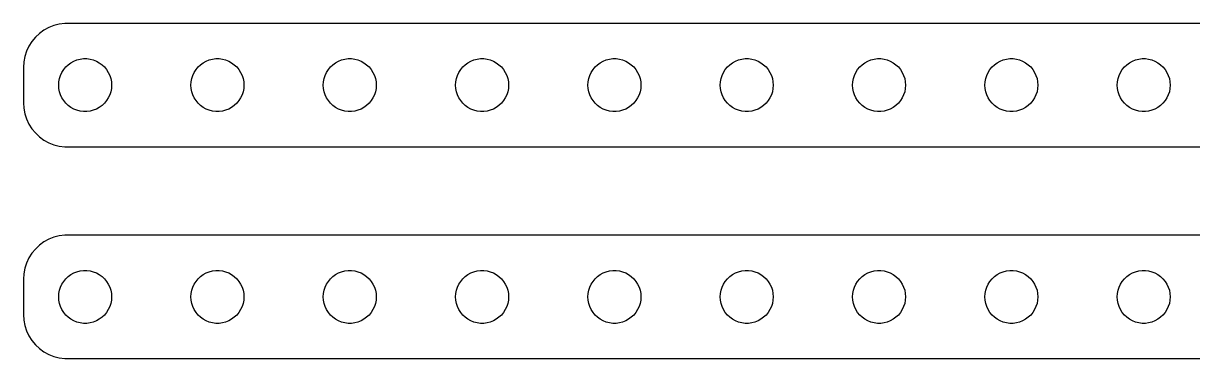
# Model space of a CAD drawing. Header units: metres. Extents: x -254 to 254, y 17 to 55.
# Drawn here: x -254.5 to -122, y 17 to 55 of the extents above; entities that cross this region are included whole.
import ezdxf

# ---------------------------------------------------------------- set-up
doc = ezdxf.new("R2010")
doc.units = ezdxf.units.M

msp = doc.modelspace()

# ---------------------------------------------------------------- linework, layer by layer
for p, q in [((-251.629, 54.5241), (-252.179, 54.2216)), ((-251.045, 54.7553), (-251.629, 54.5241)), ((-250.437, 54.9114), (-251.045, 54.7553)), ((-249.814, 54.9901), (-250.437, 54.9114)), ((249.814, 54.9901), (-249.814, 54.9901)), ((-253.145, 53.4227), (-253.545, 52.9389)), ((-252.687, 53.8526), (-253.145, 53.4227)), ((-252.179, 54.2216), (-252.687, 53.8526)), ((-254.149, 51.8406), (-254.343, 51.2434)), ((-253.882, 52.4088), (-254.149, 51.8406)), ((-253.545, 52.9389), (-253.882, 52.4088)), ((-254.461, 50.6267), (-254.5, 50)), ((-254.343, 51.2434), (-254.461, 50.6267)), ((-249.412, 50.3115), (-249.107, 50.533)), ((-249.107, 50.533), (-248.777, 50.7145)), ((-248.777, 50.7145), (-248.427, 50.8532)), ((-248.427, 50.8532), (-248.062, 50.9469)), ((-248.062, 50.9469), (-247.688, 50.9941)), ((-247.688, 50.9941), (-247.312, 50.9941)), ((-247.312, 50.9941), (-246.938, 50.9469)), ((-246.938, 50.9469), (-246.573, 50.8532)), ((-246.573, 50.8532), (-246.223, 50.7145)), ((-246.223, 50.7145), (-245.893, 50.533)), ((-245.893, 50.533), (-245.588, 50.3115)), ((-234.412, 50.3115), (-234.107, 50.533)), ((-234.107, 50.533), (-233.777, 50.7145)), ((-233.777, 50.7145), (-233.427, 50.8532)), ((-233.427, 50.8532), (-233.062, 50.9469)), ((-233.062, 50.9469), (-232.688, 50.9941)), ((-232.688, 50.9941), (-232.312, 50.9941)), ((-232.312, 50.9941), (-231.938, 50.9469)), ((-231.938, 50.9469), (-231.573, 50.8532)), ((-231.573, 50.8532), (-231.223, 50.7145)), ((-231.223, 50.7145), (-230.893, 50.533)), ((-230.893, 50.533), (-230.588, 50.3115)), ((-219.412, 50.3115), (-219.107, 50.533)), ((-219.107, 50.533), (-218.777, 50.7145)), ((-218.777, 50.7145), (-218.427, 50.8532)), ((-218.427, 50.8532), (-218.062, 50.9469)), ((-218.062, 50.9469), (-217.688, 50.9941)), ((-217.688, 50.9941), (-217.312, 50.9941)), ((-217.312, 50.9941), (-216.938, 50.9469)), ((-216.938, 50.9469), (-216.573, 50.8532)), ((-216.573, 50.8532), (-216.223, 50.7145)), ((-216.223, 50.7145), (-215.893, 50.533)), ((-215.893, 50.533), (-215.588, 50.3115)), ((-204.412, 50.3115), (-204.107, 50.533)), ((-204.107, 50.533), (-203.777, 50.7145)), ((-203.777, 50.7145), (-203.427, 50.8532)), ((-203.427, 50.8532), (-203.062, 50.9469)), ((-203.062, 50.9469), (-202.688, 50.9941)), ((-202.688, 50.9941), (-202.312, 50.9941)), ((-202.312, 50.9941), (-201.938, 50.9469)), ((-201.938, 50.9469), (-201.573, 50.8532)), ((-201.573, 50.8532), (-201.223, 50.7145)), ((-201.223, 50.7145), (-200.893, 50.533)), ((-200.893, 50.533), (-200.588, 50.3115)), ((-189.412, 50.3115), (-189.107, 50.533)), ((-189.107, 50.533), (-188.777, 50.7145)), ((-188.777, 50.7145), (-188.427, 50.8532)), ((-188.427, 50.8532), (-188.062, 50.9469)), ((-188.062, 50.9469), (-187.688, 50.9941)), ((-187.688, 50.9941), (-187.312, 50.9941)), ((-187.312, 50.9941), (-186.938, 50.9469)), ((-186.938, 50.9469), (-186.573, 50.8532)), ((-186.573, 50.8532), (-186.223, 50.7145)), ((-186.223, 50.7145), (-185.893, 50.533)), ((-185.893, 50.533), (-185.588, 50.3115)), ((-174.412, 50.3115), (-174.107, 50.533)), ((-174.107, 50.533), (-173.777, 50.7145)), ((-173.777, 50.7145), (-173.427, 50.8532)), ((-173.427, 50.8532), (-173.062, 50.9469)), ((-173.062, 50.9469), (-172.688, 50.9941)), ((-172.688, 50.9941), (-172.312, 50.9941)), ((-172.312, 50.9941), (-171.938, 50.9469)), ((-171.938, 50.9469), (-171.573, 50.8532)), ((-171.573, 50.8532), (-171.223, 50.7145)), ((-171.223, 50.7145), (-170.893, 50.533)), ((-170.893, 50.533), (-170.588, 50.3115)), ((-159.412, 50.3115), (-159.107, 50.533)), ((-159.107, 50.533), (-158.777, 50.7145)), ((-158.777, 50.7145), (-158.427, 50.8532)), ((-158.427, 50.8532), (-158.062, 50.9469)), ((-158.062, 50.9469), (-157.688, 50.9941)), ((-157.688, 50.9941), (-157.312, 50.9941)), ((-157.312, 50.9941), (-156.938, 50.9469)), ((-156.938, 50.9469), (-156.573, 50.8532)), ((-156.573, 50.8532), (-156.223, 50.7145)), ((-156.223, 50.7145), (-155.893, 50.533)), ((-155.893, 50.533), (-155.588, 50.3115)), ((-144.412, 50.3115), (-144.107, 50.533)), ((-144.107, 50.533), (-143.777, 50.7145)), ((-143.777, 50.7145), (-143.427, 50.8532)), ((-143.427, 50.8532), (-143.062, 50.9469)), ((-143.062, 50.9469), (-142.688, 50.9941)), ((-142.688, 50.9941), (-142.312, 50.9941)), ((-142.312, 50.9941), (-141.938, 50.9469)), ((-141.938, 50.9469), (-141.573, 50.8532)), ((-141.573, 50.8532), (-141.223, 50.7145)), ((-141.223, 50.7145), (-140.893, 50.533)), ((-140.893, 50.533), (-140.588, 50.3115)), ((-129.412, 50.3115), (-129.107, 50.533)), ((-129.107, 50.533), (-128.777, 50.7145)), ((-128.777, 50.7145), (-128.427, 50.8532)), ((-128.427, 50.8532), (-128.062, 50.9469)), ((-128.062, 50.9469), (-127.688, 50.9941)), ((-127.688, 50.9941), (-127.312, 50.9941)), ((-127.312, 50.9941), (-126.938, 50.9469)), ((-126.938, 50.9469), (-126.573, 50.8532)), ((-126.573, 50.8532), (-126.223, 50.7145)), ((-126.223, 50.7145), (-125.893, 50.533)), ((-125.893, 50.533), (-125.588, 50.3115)), ((-254.5, 50), (-254.5, 46)), ((-250.406, 48.7461), (-250.289, 49.1044)), ((-250.289, 49.1044), (-250.129, 49.4453)), ((-250.129, 49.4453), (-249.927, 49.7634)), ((-249.927, 49.7634), (-249.687, 50.0536)), ((-249.687, 50.0536), (-249.412, 50.3115)), ((-245.588, 50.3115), (-245.313, 50.0536)), ((-245.313, 50.0536), (-245.073, 49.7634)), ((-245.073, 49.7634), (-244.871, 49.4453)), ((-244.871, 49.4453), (-244.711, 49.1044)), ((-244.711, 49.1044), (-244.594, 48.7461)), ((-235.406, 48.7461), (-235.289, 49.1044)), ((-235.289, 49.1044), (-235.129, 49.4453)), ((-235.129, 49.4453), (-234.927, 49.7634)), ((-234.927, 49.7634), (-234.687, 50.0536)), ((-234.687, 50.0536), (-234.412, 50.3115)), ((-230.588, 50.3115), (-230.313, 50.0536)), ((-230.313, 50.0536), (-230.073, 49.7634)), ((-230.073, 49.7634), (-229.871, 49.4453)), ((-229.871, 49.4453), (-229.711, 49.1044)), ((-229.711, 49.1044), (-229.594, 48.7461)), ((-220.406, 48.7461), (-220.289, 49.1044)), ((-220.289, 49.1044), (-220.129, 49.4453)), ((-220.129, 49.4453), (-219.927, 49.7634)), ((-219.927, 49.7634), (-219.687, 50.0536)), ((-219.687, 50.0536), (-219.412, 50.3115)), ((-215.588, 50.3115), (-215.313, 50.0536)), ((-215.313, 50.0536), (-215.073, 49.7634)), ((-215.073, 49.7634), (-214.871, 49.4453)), ((-214.871, 49.4453), (-214.711, 49.1044)), ((-214.711, 49.1044), (-214.594, 48.7461)), ((-205.406, 48.7461), (-205.289, 49.1044)), ((-205.289, 49.1044), (-205.129, 49.4453)), ((-205.129, 49.4453), (-204.927, 49.7634)), ((-204.927, 49.7634), (-204.687, 50.0536)), ((-204.687, 50.0536), (-204.412, 50.3115)), ((-200.588, 50.3115), (-200.313, 50.0536)), ((-200.313, 50.0536), (-200.073, 49.7634)), ((-200.073, 49.7634), (-199.871, 49.4453)), ((-199.871, 49.4453), (-199.711, 49.1044)), ((-199.711, 49.1044), (-199.594, 48.7461)), ((-190.406, 48.7461), (-190.289, 49.1044)), ((-190.289, 49.1044), (-190.129, 49.4453)), ((-190.129, 49.4453), (-189.927, 49.7634)), ((-189.927, 49.7634), (-189.687, 50.0536)), ((-189.687, 50.0536), (-189.412, 50.3115)), ((-185.588, 50.3115), (-185.313, 50.0536)), ((-185.313, 50.0536), (-185.073, 49.7634)), ((-185.073, 49.7634), (-184.871, 49.4453)), ((-184.871, 49.4453), (-184.711, 49.1044)), ((-184.711, 49.1044), (-184.594, 48.7461)), ((-175.406, 48.7461), (-175.289, 49.1044)), ((-175.289, 49.1044), (-175.129, 49.4453)), ((-175.129, 49.4453), (-174.927, 49.7634)), ((-174.927, 49.7634), (-174.687, 50.0536)), ((-174.687, 50.0536), (-174.412, 50.3115)), ((-170.588, 50.3115), (-170.313, 50.0536)), ((-170.313, 50.0536), (-170.073, 49.7634)), ((-170.073, 49.7634), (-169.871, 49.4453)), ((-169.871, 49.4453), (-169.711, 49.1044)), ((-169.711, 49.1044), (-169.594, 48.7461)), ((-160.406, 48.7461), (-160.289, 49.1044)), ((-160.289, 49.1044), (-160.129, 49.4453)), ((-160.129, 49.4453), (-159.927, 49.7634)), ((-159.927, 49.7634), (-159.687, 50.0536)), ((-159.687, 50.0536), (-159.412, 50.3115)), ((-155.588, 50.3115), (-155.313, 50.0536)), ((-155.313, 50.0536), (-155.073, 49.7634)), ((-155.073, 49.7634), (-154.871, 49.4453)), ((-154.871, 49.4453), (-154.711, 49.1044)), ((-154.711, 49.1044), (-154.594, 48.7461)), ((-145.406, 48.7461), (-145.289, 49.1044)), ((-145.289, 49.1044), (-145.129, 49.4453)), ((-145.129, 49.4453), (-144.927, 49.7634)), ((-144.927, 49.7634), (-144.687, 50.0536)), ((-144.687, 50.0536), (-144.412, 50.3115)), ((-140.588, 50.3115), (-140.313, 50.0536)), ((-140.313, 50.0536), (-140.073, 49.7634)), ((-140.073, 49.7634), (-139.871, 49.4453)), ((-139.871, 49.4453), (-139.711, 49.1044)), ((-139.711, 49.1044), (-139.594, 48.7461)), ((-130.406, 48.7461), (-130.289, 49.1044)), ((-130.289, 49.1044), (-130.129, 49.4453)), ((-130.129, 49.4453), (-129.927, 49.7634)), ((-129.927, 49.7634), (-129.687, 50.0536)), ((-129.687, 50.0536), (-129.412, 50.3115)), ((-125.588, 50.3115), (-125.313, 50.0536)), ((-125.313, 50.0536), (-125.073, 49.7634)), ((-125.073, 49.7634), (-124.871, 49.4453)), ((-124.871, 49.4453), (-124.711, 49.1044)), ((-124.711, 49.1044), (-124.594, 48.7461)), ((-250.5, 48), (-250.476, 48.376)), ((-250.476, 47.624), (-250.5, 48)), ((-250.476, 48.376), (-250.406, 48.7461)), ((-244.594, 48.7461), (-244.524, 48.376)), ((-244.524, 48.376), (-244.5, 48)), ((-244.5, 48), (-244.524, 47.624)), ((-235.5, 48), (-235.476, 48.376)), ((-235.476, 47.624), (-235.5, 48)), ((-235.476, 48.376), (-235.406, 48.7461)), ((-229.594, 48.7461), (-229.524, 48.376)), ((-229.524, 48.376), (-229.5, 48)), ((-229.5, 48), (-229.524, 47.624)), ((-220.5, 48), (-220.476, 48.376)), ((-220.476, 47.624), (-220.5, 48)), ((-220.476, 48.376), (-220.406, 48.7461)), ((-214.594, 48.7461), (-214.524, 48.376)), ((-214.524, 48.376), (-214.5, 48)), ((-214.5, 48), (-214.524, 47.624)), ((-205.5, 48), (-205.476, 48.376)), ((-205.476, 47.624), (-205.5, 48)), ((-205.476, 48.376), (-205.406, 48.7461)), ((-199.594, 48.7461), (-199.524, 48.376)), ((-199.524, 48.376), (-199.5, 48)), ((-199.5, 48), (-199.524, 47.624)), ((-190.5, 48), (-190.476, 48.376)), ((-190.476, 47.624), (-190.5, 48)), ((-190.476, 48.376), (-190.406, 48.7461)), ((-184.594, 48.7461), (-184.524, 48.376)), ((-184.524, 48.376), (-184.5, 48)), ((-184.5, 48), (-184.524, 47.624)), ((-175.5, 48), (-175.476, 48.376)), ((-175.476, 47.624), (-175.5, 48)), ((-175.476, 48.376), (-175.406, 48.7461)), ((-169.594, 48.7461), (-169.524, 48.376)), ((-169.524, 48.376), (-169.5, 48)), ((-169.5, 48), (-169.524, 47.624)), ((-160.5, 48), (-160.476, 48.376)), ((-160.476, 47.624), (-160.5, 48)), ((-160.476, 48.376), (-160.406, 48.7461)), ((-154.594, 48.7461), (-154.524, 48.376)), ((-154.524, 48.376), (-154.5, 48)), ((-154.5, 48), (-154.524, 47.624)), ((-145.5, 48), (-145.476, 48.376)), ((-145.476, 47.624), (-145.5, 48)), ((-145.476, 48.376), (-145.406, 48.7461)), ((-139.594, 48.7461), (-139.524, 48.376)), ((-139.524, 48.376), (-139.5, 48)), ((-139.5, 48), (-139.524, 47.624)), ((-130.5, 48), (-130.476, 48.376)), ((-130.476, 47.624), (-130.5, 48)), ((-130.476, 48.376), (-130.406, 48.7461)), ((-124.594, 48.7461), (-124.524, 48.376)), ((-124.524, 48.376), (-124.5, 48)), ((-124.5, 48), (-124.524, 47.624)), ((-250.406, 47.2539), (-250.476, 47.624)), ((-250.289, 46.8956), (-250.406, 47.2539)), ((-250.129, 46.5547), (-250.289, 46.8956)), ((-249.927, 46.2366), (-250.129, 46.5547)), ((-244.871, 46.5547), (-245.073, 46.2366)), ((-244.711, 46.8956), (-244.871, 46.5547)), ((-244.594, 47.2539), (-244.711, 46.8956)), ((-244.524, 47.624), (-244.594, 47.2539)), ((-235.406, 47.2539), (-235.476, 47.624)), ((-235.289, 46.8956), (-235.406, 47.2539)), ((-235.129, 46.5547), (-235.289, 46.8956)), ((-234.927, 46.2366), (-235.129, 46.5547)), ((-229.871, 46.5547), (-230.073, 46.2366)), ((-229.711, 46.8956), (-229.871, 46.5547)), ((-229.594, 47.2539), (-229.711, 46.8956)), ((-229.524, 47.624), (-229.594, 47.2539)), ((-220.406, 47.2539), (-220.476, 47.624)), ((-220.289, 46.8956), (-220.406, 47.2539)), ((-220.129, 46.5547), (-220.289, 46.8956)), ((-219.927, 46.2366), (-220.129, 46.5547)), ((-214.871, 46.5547), (-215.073, 46.2366)), ((-214.711, 46.8956), (-214.871, 46.5547)), ((-214.594, 47.2539), (-214.711, 46.8956)), ((-214.524, 47.624), (-214.594, 47.2539)), ((-205.406, 47.2539), (-205.476, 47.624)), ((-205.289, 46.8956), (-205.406, 47.2539)), ((-205.129, 46.5547), (-205.289, 46.8956)), ((-204.927, 46.2366), (-205.129, 46.5547)), ((-199.871, 46.5547), (-200.073, 46.2366)), ((-199.711, 46.8956), (-199.871, 46.5547)), ((-199.594, 47.2539), (-199.711, 46.8956)), ((-199.524, 47.624), (-199.594, 47.2539)), ((-190.406, 47.2539), (-190.476, 47.624)), ((-190.289, 46.8956), (-190.406, 47.2539)), ((-190.129, 46.5547), (-190.289, 46.8956)), ((-189.927, 46.2366), (-190.129, 46.5547)), ((-184.871, 46.5547), (-185.073, 46.2366)), ((-184.711, 46.8956), (-184.871, 46.5547)), ((-184.594, 47.2539), (-184.711, 46.8956)), ((-184.524, 47.624), (-184.594, 47.2539)), ((-175.406, 47.2539), (-175.476, 47.624)), ((-175.289, 46.8956), (-175.406, 47.2539)), ((-175.129, 46.5547), (-175.289, 46.8956)), ((-174.927, 46.2366), (-175.129, 46.5547)), ((-169.871, 46.5547), (-170.073, 46.2366)), ((-169.711, 46.8956), (-169.871, 46.5547)), ((-169.594, 47.2539), (-169.711, 46.8956)), ((-169.524, 47.624), (-169.594, 47.2539)), ((-160.406, 47.2539), (-160.476, 47.624)), ((-160.289, 46.8956), (-160.406, 47.2539)), ((-160.129, 46.5547), (-160.289, 46.8956)), ((-159.927, 46.2366), (-160.129, 46.5547)), ((-154.871, 46.5547), (-155.073, 46.2366)), ((-154.711, 46.8956), (-154.871, 46.5547)), ((-154.594, 47.2539), (-154.711, 46.8956)), ((-154.524, 47.624), (-154.594, 47.2539)), ((-145.406, 47.2539), (-145.476, 47.624)), ((-145.289, 46.8956), (-145.406, 47.2539)), ((-145.129, 46.5547), (-145.289, 46.8956)), ((-144.927, 46.2366), (-145.129, 46.5547)), ((-139.871, 46.5547), (-140.073, 46.2366)), ((-139.711, 46.8956), (-139.871, 46.5547)), ((-139.594, 47.2539), (-139.711, 46.8956)), ((-139.524, 47.624), (-139.594, 47.2539)), ((-130.406, 47.2539), (-130.476, 47.624)), ((-130.289, 46.8956), (-130.406, 47.2539)), ((-130.129, 46.5547), (-130.289, 46.8956)), ((-129.927, 46.2366), (-130.129, 46.5547)), ((-124.871, 46.5547), (-125.073, 46.2366)), ((-124.711, 46.8956), (-124.871, 46.5547)), ((-124.594, 47.2539), (-124.711, 46.8956)), ((-124.524, 47.624), (-124.594, 47.2539)), ((-254.5, 46), (-254.461, 45.3733)), ((-254.461, 45.3733), (-254.343, 44.7566)), ((-249.687, 45.9464), (-249.927, 46.2366)), ((-249.412, 45.6885), (-249.687, 45.9464)), ((-249.107, 45.467), (-249.412, 45.6885)), ((-248.777, 45.2855), (-249.107, 45.467)), ((-248.427, 45.1468), (-248.777, 45.2855)), ((-248.062, 45.0531), (-248.427, 45.1468)), ((-246.573, 45.1468), (-246.938, 45.0531)), ((-246.223, 45.2855), (-246.573, 45.1468)), ((-245.893, 45.467), (-246.223, 45.2855)), ((-245.588, 45.6885), (-245.893, 45.467)), ((-245.313, 45.9464), (-245.588, 45.6885)), ((-245.073, 46.2366), (-245.313, 45.9464)), ((-234.687, 45.9464), (-234.927, 46.2366)), ((-234.412, 45.6885), (-234.687, 45.9464)), ((-234.107, 45.467), (-234.412, 45.6885)), ((-233.777, 45.2855), (-234.107, 45.467)), ((-233.427, 45.1468), (-233.777, 45.2855)), ((-233.062, 45.0531), (-233.427, 45.1468)), ((-231.573, 45.1468), (-231.938, 45.0531)), ((-231.223, 45.2855), (-231.573, 45.1468)), ((-230.893, 45.467), (-231.223, 45.2855)), ((-230.588, 45.6885), (-230.893, 45.467)), ((-230.313, 45.9464), (-230.588, 45.6885)), ((-230.073, 46.2366), (-230.313, 45.9464)), ((-219.687, 45.9464), (-219.927, 46.2366)), ((-219.412, 45.6885), (-219.687, 45.9464)), ((-219.107, 45.467), (-219.412, 45.6885)), ((-218.777, 45.2855), (-219.107, 45.467)), ((-218.427, 45.1468), (-218.777, 45.2855)), ((-218.062, 45.0531), (-218.427, 45.1468)), ((-216.573, 45.1468), (-216.938, 45.0531)), ((-216.223, 45.2855), (-216.573, 45.1468)), ((-215.893, 45.467), (-216.223, 45.2855)), ((-215.588, 45.6885), (-215.893, 45.467)), ((-215.313, 45.9464), (-215.588, 45.6885)), ((-215.073, 46.2366), (-215.313, 45.9464)), ((-204.687, 45.9464), (-204.927, 46.2366)), ((-204.412, 45.6885), (-204.687, 45.9464)), ((-204.107, 45.467), (-204.412, 45.6885)), ((-203.777, 45.2855), (-204.107, 45.467)), ((-203.427, 45.1468), (-203.777, 45.2855)), ((-203.062, 45.0531), (-203.427, 45.1468)), ((-201.573, 45.1468), (-201.938, 45.0531)), ((-201.223, 45.2855), (-201.573, 45.1468)), ((-200.893, 45.467), (-201.223, 45.2855)), ((-200.588, 45.6885), (-200.893, 45.467)), ((-200.313, 45.9464), (-200.588, 45.6885)), ((-200.073, 46.2366), (-200.313, 45.9464)), ((-189.687, 45.9464), (-189.927, 46.2366)), ((-189.412, 45.6885), (-189.687, 45.9464)), ((-189.107, 45.467), (-189.412, 45.6885)), ((-188.777, 45.2855), (-189.107, 45.467)), ((-188.427, 45.1468), (-188.777, 45.2855)), ((-188.062, 45.0531), (-188.427, 45.1468)), ((-186.573, 45.1468), (-186.938, 45.0531)), ((-186.223, 45.2855), (-186.573, 45.1468)), ((-185.893, 45.467), (-186.223, 45.2855)), ((-185.588, 45.6885), (-185.893, 45.467)), ((-185.313, 45.9464), (-185.588, 45.6885)), ((-185.073, 46.2366), (-185.313, 45.9464)), ((-174.687, 45.9464), (-174.927, 46.2366)), ((-174.412, 45.6885), (-174.687, 45.9464)), ((-174.107, 45.467), (-174.412, 45.6885)), ((-173.777, 45.2855), (-174.107, 45.467)), ((-173.427, 45.1468), (-173.777, 45.2855)), ((-173.062, 45.0531), (-173.427, 45.1468)), ((-171.573, 45.1468), (-171.938, 45.0531)), ((-171.223, 45.2855), (-171.573, 45.1468)), ((-170.893, 45.467), (-171.223, 45.2855)), ((-170.588, 45.6885), (-170.893, 45.467)), ((-170.313, 45.9464), (-170.588, 45.6885)), ((-170.073, 46.2366), (-170.313, 45.9464)), ((-159.687, 45.9464), (-159.927, 46.2366)), ((-159.412, 45.6885), (-159.687, 45.9464)), ((-159.107, 45.467), (-159.412, 45.6885)), ((-158.777, 45.2855), (-159.107, 45.467)), ((-158.427, 45.1468), (-158.777, 45.2855)), ((-158.062, 45.0531), (-158.427, 45.1468)), ((-156.573, 45.1468), (-156.938, 45.0531)), ((-156.223, 45.2855), (-156.573, 45.1468)), ((-155.893, 45.467), (-156.223, 45.2855)), ((-155.588, 45.6885), (-155.893, 45.467)), ((-155.313, 45.9464), (-155.588, 45.6885)), ((-155.073, 46.2366), (-155.313, 45.9464)), ((-144.687, 45.9464), (-144.927, 46.2366)), ((-144.412, 45.6885), (-144.687, 45.9464)), ((-144.107, 45.467), (-144.412, 45.6885)), ((-143.777, 45.2855), (-144.107, 45.467)), ((-143.427, 45.1468), (-143.777, 45.2855)), ((-143.062, 45.0531), (-143.427, 45.1468)), ((-141.573, 45.1468), (-141.938, 45.0531)), ((-141.223, 45.2855), (-141.573, 45.1468)), ((-140.893, 45.467), (-141.223, 45.2855)), ((-140.588, 45.6885), (-140.893, 45.467)), ((-140.313, 45.9464), (-140.588, 45.6885)), ((-140.073, 46.2366), (-140.313, 45.9464)), ((-129.687, 45.9464), (-129.927, 46.2366)), ((-129.412, 45.6885), (-129.687, 45.9464)), ((-129.107, 45.467), (-129.412, 45.6885)), ((-128.777, 45.2855), (-129.107, 45.467)), ((-128.427, 45.1468), (-128.777, 45.2855)), ((-128.062, 45.0531), (-128.427, 45.1468)), ((-126.573, 45.1468), (-126.938, 45.0531)), ((-126.223, 45.2855), (-126.573, 45.1468)), ((-125.893, 45.467), (-126.223, 45.2855)), ((-125.588, 45.6885), (-125.893, 45.467)), ((-125.313, 45.9464), (-125.588, 45.6885)), ((-125.073, 46.2366), (-125.313, 45.9464)), ((-254.343, 44.7566), (-254.149, 44.1594)), ((-254.149, 44.1594), (-253.882, 43.5912)), ((-247.688, 45.0059), (-248.062, 45.0531)), ((-247.312, 45.0059), (-247.688, 45.0059)), ((-246.938, 45.0531), (-247.312, 45.0059)), ((-232.688, 45.0059), (-233.062, 45.0531)), ((-232.312, 45.0059), (-232.688, 45.0059)), ((-231.938, 45.0531), (-232.312, 45.0059)), ((-217.688, 45.0059), (-218.062, 45.0531)), ((-217.312, 45.0059), (-217.688, 45.0059)), ((-216.938, 45.0531), (-217.312, 45.0059)), ((-202.688, 45.0059), (-203.062, 45.0531)), ((-202.312, 45.0059), (-202.688, 45.0059)), ((-201.938, 45.0531), (-202.312, 45.0059)), ((-187.688, 45.0059), (-188.062, 45.0531)), ((-187.312, 45.0059), (-187.688, 45.0059)), ((-186.938, 45.0531), (-187.312, 45.0059)), ((-172.688, 45.0059), (-173.062, 45.0531)), ((-172.312, 45.0059), (-172.688, 45.0059)), ((-171.938, 45.0531), (-172.312, 45.0059)), ((-157.688, 45.0059), (-158.062, 45.0531)), ((-157.312, 45.0059), (-157.688, 45.0059)), ((-156.938, 45.0531), (-157.312, 45.0059)), ((-142.688, 45.0059), (-143.062, 45.0531)), ((-142.312, 45.0059), (-142.688, 45.0059)), ((-141.938, 45.0531), (-142.312, 45.0059)), ((-127.688, 45.0059), (-128.062, 45.0531)), ((-127.312, 45.0059), (-127.688, 45.0059)), ((-126.938, 45.0531), (-127.312, 45.0059)), ((-253.882, 43.5912), (-253.545, 43.0611)), ((-253.545, 43.0611), (-253.145, 42.5773)), ((-253.145, 42.5773), (-252.687, 42.1474)), ((-252.687, 42.1474), (-252.179, 41.7784)), ((-252.179, 41.7784), (-251.629, 41.4759)), ((-251.629, 41.4759), (-251.045, 41.2447)), ((-251.045, 41.2447), (-250.437, 41.0886)), ((-250.437, 41.0886), (-249.814, 41.0099)), ((-249.814, 41.0099), (249.814, 41.0099)), ((-251.629, 30.5241), (-252.179, 30.2216)), ((-251.045, 30.7553), (-251.629, 30.5241)), ((-250.437, 30.9114), (-251.045, 30.7553)), ((-249.814, 30.9901), (-250.437, 30.9114)), ((249.814, 30.9901), (-249.814, 30.9901)), ((-253.145, 29.4227), (-253.545, 28.9389)), ((-252.687, 29.8526), (-253.145, 29.4227)), ((-252.179, 30.2216), (-252.687, 29.8526)), ((-254.149, 27.8406), (-254.343, 27.2434)), ((-253.882, 28.4088), (-254.149, 27.8406)), ((-253.545, 28.9389), (-253.882, 28.4088)), ((-254.461, 26.6267), (-254.5, 26)), ((-254.343, 27.2434), (-254.461, 26.6267)), ((-249.412, 26.3115), (-249.107, 26.533)), ((-249.107, 26.533), (-248.777, 26.7145)), ((-248.777, 26.7145), (-248.427, 26.8532)), ((-248.427, 26.8532), (-248.062, 26.9469)), ((-248.062, 26.9469), (-247.688, 26.9941)), ((-247.688, 26.9941), (-247.312, 26.9941)), ((-247.312, 26.9941), (-246.938, 26.9469)), ((-246.938, 26.9469), (-246.573, 26.8532)), ((-246.573, 26.8532), (-246.223, 26.7145)), ((-246.223, 26.7145), (-245.893, 26.533)), ((-245.893, 26.533), (-245.588, 26.3115)), ((-234.412, 26.3115), (-234.107, 26.533)), ((-234.107, 26.533), (-233.777, 26.7145)), ((-233.777, 26.7145), (-233.427, 26.8532)), ((-233.427, 26.8532), (-233.062, 26.9469)), ((-233.062, 26.9469), (-232.688, 26.9941)), ((-232.688, 26.9941), (-232.312, 26.9941)), ((-232.312, 26.9941), (-231.938, 26.9469)), ((-231.938, 26.9469), (-231.573, 26.8532)), ((-231.573, 26.8532), (-231.223, 26.7145)), ((-231.223, 26.7145), (-230.893, 26.533)), ((-230.893, 26.533), (-230.588, 26.3115)), ((-219.412, 26.3115), (-219.107, 26.533)), ((-219.107, 26.533), (-218.777, 26.7145)), ((-218.777, 26.7145), (-218.427, 26.8532)), ((-218.427, 26.8532), (-218.062, 26.9469)), ((-218.062, 26.9469), (-217.688, 26.9941)), ((-217.688, 26.9941), (-217.312, 26.9941)), ((-217.312, 26.9941), (-216.938, 26.9469)), ((-216.938, 26.9469), (-216.573, 26.8532)), ((-216.573, 26.8532), (-216.223, 26.7145)), ((-216.223, 26.7145), (-215.893, 26.533)), ((-215.893, 26.533), (-215.588, 26.3115)), ((-204.412, 26.3115), (-204.107, 26.533)), ((-204.107, 26.533), (-203.777, 26.7145)), ((-203.777, 26.7145), (-203.427, 26.8532)), ((-203.427, 26.8532), (-203.062, 26.9469)), ((-203.062, 26.9469), (-202.688, 26.9941)), ((-202.688, 26.9941), (-202.312, 26.9941)), ((-202.312, 26.9941), (-201.938, 26.9469)), ((-201.938, 26.9469), (-201.573, 26.8532)), ((-201.573, 26.8532), (-201.223, 26.7145)), ((-201.223, 26.7145), (-200.893, 26.533)), ((-200.893, 26.533), (-200.588, 26.3115)), ((-189.412, 26.3115), (-189.107, 26.533)), ((-189.107, 26.533), (-188.777, 26.7145)), ((-188.777, 26.7145), (-188.427, 26.8532)), ((-188.427, 26.8532), (-188.062, 26.9469)), ((-188.062, 26.9469), (-187.688, 26.9941)), ((-187.688, 26.9941), (-187.312, 26.9941)), ((-187.312, 26.9941), (-186.938, 26.9469)), ((-186.938, 26.9469), (-186.573, 26.8532)), ((-186.573, 26.8532), (-186.223, 26.7145)), ((-186.223, 26.7145), (-185.893, 26.533)), ((-185.893, 26.533), (-185.588, 26.3115)), ((-174.412, 26.3115), (-174.107, 26.533)), ((-174.107, 26.533), (-173.777, 26.7145)), ((-173.777, 26.7145), (-173.427, 26.8532)), ((-173.427, 26.8532), (-173.062, 26.9469)), ((-173.062, 26.9469), (-172.688, 26.9941)), ((-172.688, 26.9941), (-172.312, 26.9941)), ((-172.312, 26.9941), (-171.938, 26.9469)), ((-171.938, 26.9469), (-171.573, 26.8532)), ((-171.573, 26.8532), (-171.223, 26.7145)), ((-171.223, 26.7145), (-170.893, 26.533)), ((-170.893, 26.533), (-170.588, 26.3115)), ((-159.412, 26.3115), (-159.107, 26.533)), ((-159.107, 26.533), (-158.777, 26.7145)), ((-158.777, 26.7145), (-158.427, 26.8532)), ((-158.427, 26.8532), (-158.062, 26.9469)), ((-158.062, 26.9469), (-157.688, 26.9941)), ((-157.688, 26.9941), (-157.312, 26.9941)), ((-157.312, 26.9941), (-156.938, 26.9469)), ((-156.938, 26.9469), (-156.573, 26.8532)), ((-156.573, 26.8532), (-156.223, 26.7145)), ((-156.223, 26.7145), (-155.893, 26.533)), ((-155.893, 26.533), (-155.588, 26.3115)), ((-144.412, 26.3115), (-144.107, 26.533)), ((-144.107, 26.533), (-143.777, 26.7145)), ((-143.777, 26.7145), (-143.427, 26.8532)), ((-143.427, 26.8532), (-143.062, 26.9469)), ((-143.062, 26.9469), (-142.688, 26.9941)), ((-142.688, 26.9941), (-142.312, 26.9941)), ((-142.312, 26.9941), (-141.938, 26.9469)), ((-141.938, 26.9469), (-141.573, 26.8532)), ((-141.573, 26.8532), (-141.223, 26.7145)), ((-141.223, 26.7145), (-140.893, 26.533)), ((-140.893, 26.533), (-140.588, 26.3115)), ((-129.412, 26.3115), (-129.107, 26.533)), ((-129.107, 26.533), (-128.777, 26.7145)), ((-128.777, 26.7145), (-128.427, 26.8532)), ((-128.427, 26.8532), (-128.062, 26.9469)), ((-128.062, 26.9469), (-127.688, 26.9941)), ((-127.688, 26.9941), (-127.312, 26.9941)), ((-127.312, 26.9941), (-126.938, 26.9469)), ((-126.938, 26.9469), (-126.573, 26.8532)), ((-126.573, 26.8532), (-126.223, 26.7145)), ((-126.223, 26.7145), (-125.893, 26.533)), ((-125.893, 26.533), (-125.588, 26.3115)), ((-254.5, 26), (-254.5, 22)), ((-250.289, 25.1044), (-250.129, 25.4453)), ((-250.129, 25.4453), (-249.927, 25.7634)), ((-249.927, 25.7634), (-249.687, 26.0536)), ((-249.687, 26.0536), (-249.412, 26.3115)), ((-245.588, 26.3115), (-245.313, 26.0536)), ((-245.313, 26.0536), (-245.073, 25.7634)), ((-245.073, 25.7634), (-244.871, 25.4453)), ((-244.871, 25.4453), (-244.711, 25.1044)), ((-235.289, 25.1044), (-235.129, 25.4453)), ((-235.129, 25.4453), (-234.927, 25.7634)), ((-234.927, 25.7634), (-234.687, 26.0536)), ((-234.687, 26.0536), (-234.412, 26.3115)), ((-230.588, 26.3115), (-230.313, 26.0536)), ((-230.313, 26.0536), (-230.073, 25.7634)), ((-230.073, 25.7634), (-229.871, 25.4453)), ((-229.871, 25.4453), (-229.711, 25.1044)), ((-220.289, 25.1044), (-220.129, 25.4453)), ((-220.129, 25.4453), (-219.927, 25.7634)), ((-219.927, 25.7634), (-219.687, 26.0536)), ((-219.687, 26.0536), (-219.412, 26.3115)), ((-215.588, 26.3115), (-215.313, 26.0536)), ((-215.313, 26.0536), (-215.073, 25.7634)), ((-215.073, 25.7634), (-214.871, 25.4453)), ((-214.871, 25.4453), (-214.711, 25.1044)), ((-205.289, 25.1044), (-205.129, 25.4453)), ((-205.129, 25.4453), (-204.927, 25.7634)), ((-204.927, 25.7634), (-204.687, 26.0536)), ((-204.687, 26.0536), (-204.412, 26.3115)), ((-200.588, 26.3115), (-200.313, 26.0536)), ((-200.313, 26.0536), (-200.073, 25.7634)), ((-200.073, 25.7634), (-199.871, 25.4453)), ((-199.871, 25.4453), (-199.711, 25.1044)), ((-190.289, 25.1044), (-190.129, 25.4453)), ((-190.129, 25.4453), (-189.927, 25.7634)), ((-189.927, 25.7634), (-189.687, 26.0536)), ((-189.687, 26.0536), (-189.412, 26.3115)), ((-185.588, 26.3115), (-185.313, 26.0536)), ((-185.313, 26.0536), (-185.073, 25.7634)), ((-185.073, 25.7634), (-184.871, 25.4453)), ((-184.871, 25.4453), (-184.711, 25.1044)), ((-175.289, 25.1044), (-175.129, 25.4453)), ((-175.129, 25.4453), (-174.927, 25.7634)), ((-174.927, 25.7634), (-174.687, 26.0536)), ((-174.687, 26.0536), (-174.412, 26.3115)), ((-170.588, 26.3115), (-170.313, 26.0536)), ((-170.313, 26.0536), (-170.073, 25.7634)), ((-170.073, 25.7634), (-169.871, 25.4453)), ((-169.871, 25.4453), (-169.711, 25.1044)), ((-160.289, 25.1044), (-160.129, 25.4453)), ((-160.129, 25.4453), (-159.927, 25.7634)), ((-159.927, 25.7634), (-159.687, 26.0536)), ((-159.687, 26.0536), (-159.412, 26.3115)), ((-155.588, 26.3115), (-155.313, 26.0536)), ((-155.313, 26.0536), (-155.073, 25.7634)), ((-155.073, 25.7634), (-154.871, 25.4453)), ((-154.871, 25.4453), (-154.711, 25.1044)), ((-145.289, 25.1044), (-145.129, 25.4453)), ((-145.129, 25.4453), (-144.927, 25.7634)), ((-144.927, 25.7634), (-144.687, 26.0536)), ((-144.687, 26.0536), (-144.412, 26.3115)), ((-140.588, 26.3115), (-140.313, 26.0536)), ((-140.313, 26.0536), (-140.073, 25.7634)), ((-140.073, 25.7634), (-139.871, 25.4453)), ((-139.871, 25.4453), (-139.711, 25.1044)), ((-130.289, 25.1044), (-130.129, 25.4453)), ((-130.129, 25.4453), (-129.927, 25.7634)), ((-129.927, 25.7634), (-129.687, 26.0536)), ((-129.687, 26.0536), (-129.412, 26.3115)), ((-125.588, 26.3115), (-125.313, 26.0536)), ((-125.313, 26.0536), (-125.073, 25.7634)), ((-125.073, 25.7634), (-124.871, 25.4453)), ((-124.871, 25.4453), (-124.711, 25.1044)), ((-250.5, 24), (-250.476, 24.376)), ((-250.476, 23.624), (-250.5, 24)), ((-250.476, 24.376), (-250.406, 24.7461)), ((-250.406, 24.7461), (-250.289, 25.1044)), ((-244.711, 25.1044), (-244.594, 24.7461)), ((-244.594, 24.7461), (-244.524, 24.376)), ((-244.524, 24.376), (-244.5, 24)), ((-244.5, 24), (-244.524, 23.624)), ((-235.5, 24), (-235.476, 24.376)), ((-235.476, 23.624), (-235.5, 24)), ((-235.476, 24.376), (-235.406, 24.7461)), ((-235.406, 24.7461), (-235.289, 25.1044)), ((-229.711, 25.1044), (-229.594, 24.7461)), ((-229.594, 24.7461), (-229.524, 24.376)), ((-229.524, 24.376), (-229.5, 24)), ((-229.5, 24), (-229.524, 23.624)), ((-220.5, 24), (-220.476, 24.376)), ((-220.476, 23.624), (-220.5, 24)), ((-220.476, 24.376), (-220.406, 24.7461)), ((-220.406, 24.7461), (-220.289, 25.1044)), ((-214.711, 25.1044), (-214.594, 24.7461)), ((-214.594, 24.7461), (-214.524, 24.376)), ((-214.524, 24.376), (-214.5, 24)), ((-214.5, 24), (-214.524, 23.624)), ((-205.5, 24), (-205.476, 24.376)), ((-205.476, 23.624), (-205.5, 24)), ((-205.476, 24.376), (-205.406, 24.7461)), ((-205.406, 24.7461), (-205.289, 25.1044)), ((-199.711, 25.1044), (-199.594, 24.7461)), ((-199.594, 24.7461), (-199.524, 24.376)), ((-199.524, 24.376), (-199.5, 24)), ((-199.5, 24), (-199.524, 23.624)), ((-190.5, 24), (-190.476, 24.376)), ((-190.476, 23.624), (-190.5, 24)), ((-190.476, 24.376), (-190.406, 24.7461)), ((-190.406, 24.7461), (-190.289, 25.1044)), ((-184.711, 25.1044), (-184.594, 24.7461)), ((-184.594, 24.7461), (-184.524, 24.376)), ((-184.524, 24.376), (-184.5, 24)), ((-184.5, 24), (-184.524, 23.624)), ((-175.5, 24), (-175.476, 24.376)), ((-175.476, 23.624), (-175.5, 24)), ((-175.476, 24.376), (-175.406, 24.7461)), ((-175.406, 24.7461), (-175.289, 25.1044)), ((-169.711, 25.1044), (-169.594, 24.7461)), ((-169.594, 24.7461), (-169.524, 24.376)), ((-169.524, 24.376), (-169.5, 24)), ((-169.5, 24), (-169.524, 23.624)), ((-160.5, 24), (-160.476, 24.376)), ((-160.476, 23.624), (-160.5, 24)), ((-160.476, 24.376), (-160.406, 24.7461)), ((-160.406, 24.7461), (-160.289, 25.1044)), ((-154.711, 25.1044), (-154.594, 24.7461)), ((-154.594, 24.7461), (-154.524, 24.376)), ((-154.524, 24.376), (-154.5, 24)), ((-154.5, 24), (-154.524, 23.624)), ((-145.5, 24), (-145.476, 24.376)), ((-145.476, 23.624), (-145.5, 24)), ((-145.476, 24.376), (-145.406, 24.7461)), ((-145.406, 24.7461), (-145.289, 25.1044)), ((-139.711, 25.1044), (-139.594, 24.7461)), ((-139.594, 24.7461), (-139.524, 24.376)), ((-139.524, 24.376), (-139.5, 24)), ((-139.5, 24), (-139.524, 23.624)), ((-130.5, 24), (-130.476, 24.376)), ((-130.476, 23.624), (-130.5, 24)), ((-130.476, 24.376), (-130.406, 24.7461)), ((-130.406, 24.7461), (-130.289, 25.1044)), ((-124.711, 25.1044), (-124.594, 24.7461)), ((-124.594, 24.7461), (-124.524, 24.376)), ((-124.524, 24.376), (-124.5, 24)), ((-124.5, 24), (-124.524, 23.624)), ((-250.406, 23.2539), (-250.476, 23.624)), ((-250.289, 22.8956), (-250.406, 23.2539)), ((-250.129, 22.5547), (-250.289, 22.8956)), ((-249.927, 22.2366), (-250.129, 22.5547)), ((-244.871, 22.5547), (-245.073, 22.2366)), ((-244.711, 22.8956), (-244.871, 22.5547)), ((-244.594, 23.2539), (-244.711, 22.8956)), ((-244.524, 23.624), (-244.594, 23.2539)), ((-235.406, 23.2539), (-235.476, 23.624)), ((-235.289, 22.8956), (-235.406, 23.2539)), ((-235.129, 22.5547), (-235.289, 22.8956)), ((-234.927, 22.2366), (-235.129, 22.5547)), ((-229.871, 22.5547), (-230.073, 22.2366)), ((-229.711, 22.8956), (-229.871, 22.5547)), ((-229.594, 23.2539), (-229.711, 22.8956)), ((-229.524, 23.624), (-229.594, 23.2539)), ((-220.406, 23.2539), (-220.476, 23.624)), ((-220.289, 22.8956), (-220.406, 23.2539)), ((-220.129, 22.5547), (-220.289, 22.8956)), ((-219.927, 22.2366), (-220.129, 22.5547)), ((-214.871, 22.5547), (-215.073, 22.2366)), ((-214.711, 22.8956), (-214.871, 22.5547)), ((-214.594, 23.2539), (-214.711, 22.8956)), ((-214.524, 23.624), (-214.594, 23.2539)), ((-205.406, 23.2539), (-205.476, 23.624)), ((-205.289, 22.8956), (-205.406, 23.2539)), ((-205.129, 22.5547), (-205.289, 22.8956)), ((-204.927, 22.2366), (-205.129, 22.5547)), ((-199.871, 22.5547), (-200.073, 22.2366)), ((-199.711, 22.8956), (-199.871, 22.5547)), ((-199.594, 23.2539), (-199.711, 22.8956)), ((-199.524, 23.624), (-199.594, 23.2539)), ((-190.406, 23.2539), (-190.476, 23.624)), ((-190.289, 22.8956), (-190.406, 23.2539)), ((-190.129, 22.5547), (-190.289, 22.8956)), ((-189.927, 22.2366), (-190.129, 22.5547)), ((-184.871, 22.5547), (-185.073, 22.2366)), ((-184.711, 22.8956), (-184.871, 22.5547)), ((-184.594, 23.2539), (-184.711, 22.8956)), ((-184.524, 23.624), (-184.594, 23.2539)), ((-175.406, 23.2539), (-175.476, 23.624)), ((-175.289, 22.8956), (-175.406, 23.2539)), ((-175.129, 22.5547), (-175.289, 22.8956)), ((-174.927, 22.2366), (-175.129, 22.5547)), ((-169.871, 22.5547), (-170.073, 22.2366)), ((-169.711, 22.8956), (-169.871, 22.5547)), ((-169.594, 23.2539), (-169.711, 22.8956)), ((-169.524, 23.624), (-169.594, 23.2539)), ((-160.406, 23.2539), (-160.476, 23.624)), ((-160.289, 22.8956), (-160.406, 23.2539)), ((-160.129, 22.5547), (-160.289, 22.8956)), ((-159.927, 22.2366), (-160.129, 22.5547)), ((-154.871, 22.5547), (-155.073, 22.2366)), ((-154.711, 22.8956), (-154.871, 22.5547)), ((-154.594, 23.2539), (-154.711, 22.8956)), ((-154.524, 23.624), (-154.594, 23.2539)), ((-145.406, 23.2539), (-145.476, 23.624)), ((-145.289, 22.8956), (-145.406, 23.2539)), ((-145.129, 22.5547), (-145.289, 22.8956)), ((-144.927, 22.2366), (-145.129, 22.5547)), ((-139.871, 22.5547), (-140.073, 22.2366)), ((-139.711, 22.8956), (-139.871, 22.5547)), ((-139.594, 23.2539), (-139.711, 22.8956)), ((-139.524, 23.624), (-139.594, 23.2539)), ((-130.406, 23.2539), (-130.476, 23.624)), ((-130.289, 22.8956), (-130.406, 23.2539)), ((-130.129, 22.5547), (-130.289, 22.8956)), ((-129.927, 22.2366), (-130.129, 22.5547)), ((-124.871, 22.5547), (-125.073, 22.2366)), ((-124.711, 22.8956), (-124.871, 22.5547)), ((-124.594, 23.2539), (-124.711, 22.8956)), ((-124.524, 23.624), (-124.594, 23.2539)), ((-254.5, 22), (-254.461, 21.3733)), ((-254.461, 21.3733), (-254.343, 20.7566)), ((-249.687, 21.9464), (-249.927, 22.2366)), ((-249.412, 21.6885), (-249.687, 21.9464)), ((-249.107, 21.467), (-249.412, 21.6885)), ((-248.777, 21.2855), (-249.107, 21.467)), ((-248.427, 21.1468), (-248.777, 21.2855)), ((-246.223, 21.2855), (-246.573, 21.1468)), ((-245.893, 21.467), (-246.223, 21.2855)), ((-245.588, 21.6885), (-245.893, 21.467)), ((-245.313, 21.9464), (-245.588, 21.6885)), ((-245.073, 22.2366), (-245.313, 21.9464)), ((-234.687, 21.9464), (-234.927, 22.2366)), ((-234.412, 21.6885), (-234.687, 21.9464)), ((-234.107, 21.467), (-234.412, 21.6885)), ((-233.777, 21.2855), (-234.107, 21.467)), ((-233.427, 21.1468), (-233.777, 21.2855)), ((-231.223, 21.2855), (-231.573, 21.1468)), ((-230.893, 21.467), (-231.223, 21.2855)), ((-230.588, 21.6885), (-230.893, 21.467)), ((-230.313, 21.9464), (-230.588, 21.6885)), ((-230.073, 22.2366), (-230.313, 21.9464)), ((-219.687, 21.9464), (-219.927, 22.2366)), ((-219.412, 21.6885), (-219.687, 21.9464)), ((-219.107, 21.467), (-219.412, 21.6885)), ((-218.777, 21.2855), (-219.107, 21.467)), ((-218.427, 21.1468), (-218.777, 21.2855)), ((-216.223, 21.2855), (-216.573, 21.1468)), ((-215.893, 21.467), (-216.223, 21.2855)), ((-215.588, 21.6885), (-215.893, 21.467)), ((-215.313, 21.9464), (-215.588, 21.6885)), ((-215.073, 22.2366), (-215.313, 21.9464)), ((-204.687, 21.9464), (-204.927, 22.2366)), ((-204.412, 21.6885), (-204.687, 21.9464)), ((-204.107, 21.467), (-204.412, 21.6885)), ((-203.777, 21.2855), (-204.107, 21.467)), ((-203.427, 21.1468), (-203.777, 21.2855)), ((-201.223, 21.2855), (-201.573, 21.1468)), ((-200.893, 21.467), (-201.223, 21.2855)), ((-200.588, 21.6885), (-200.893, 21.467)), ((-200.313, 21.9464), (-200.588, 21.6885)), ((-200.073, 22.2366), (-200.313, 21.9464)), ((-189.687, 21.9464), (-189.927, 22.2366)), ((-189.412, 21.6885), (-189.687, 21.9464)), ((-189.107, 21.467), (-189.412, 21.6885)), ((-188.777, 21.2855), (-189.107, 21.467)), ((-188.427, 21.1468), (-188.777, 21.2855)), ((-186.223, 21.2855), (-186.573, 21.1468)), ((-185.893, 21.467), (-186.223, 21.2855)), ((-185.588, 21.6885), (-185.893, 21.467)), ((-185.313, 21.9464), (-185.588, 21.6885)), ((-185.073, 22.2366), (-185.313, 21.9464)), ((-174.687, 21.9464), (-174.927, 22.2366)), ((-174.412, 21.6885), (-174.687, 21.9464)), ((-174.107, 21.467), (-174.412, 21.6885)), ((-173.777, 21.2855), (-174.107, 21.467)), ((-173.427, 21.1468), (-173.777, 21.2855)), ((-171.223, 21.2855), (-171.573, 21.1468)), ((-170.893, 21.467), (-171.223, 21.2855)), ((-170.588, 21.6885), (-170.893, 21.467)), ((-170.313, 21.9464), (-170.588, 21.6885)), ((-170.073, 22.2366), (-170.313, 21.9464)), ((-159.687, 21.9464), (-159.927, 22.2366)), ((-159.412, 21.6885), (-159.687, 21.9464)), ((-159.107, 21.467), (-159.412, 21.6885)), ((-158.777, 21.2855), (-159.107, 21.467)), ((-158.427, 21.1468), (-158.777, 21.2855)), ((-156.223, 21.2855), (-156.573, 21.1468)), ((-155.893, 21.467), (-156.223, 21.2855)), ((-155.588, 21.6885), (-155.893, 21.467)), ((-155.313, 21.9464), (-155.588, 21.6885)), ((-155.073, 22.2366), (-155.313, 21.9464)), ((-144.687, 21.9464), (-144.927, 22.2366)), ((-144.412, 21.6885), (-144.687, 21.9464)), ((-144.107, 21.467), (-144.412, 21.6885)), ((-143.777, 21.2855), (-144.107, 21.467)), ((-143.427, 21.1468), (-143.777, 21.2855)), ((-141.223, 21.2855), (-141.573, 21.1468)), ((-140.893, 21.467), (-141.223, 21.2855)), ((-140.588, 21.6885), (-140.893, 21.467)), ((-140.313, 21.9464), (-140.588, 21.6885)), ((-140.073, 22.2366), (-140.313, 21.9464)), ((-129.687, 21.9464), (-129.927, 22.2366)), ((-129.412, 21.6885), (-129.687, 21.9464)), ((-129.107, 21.467), (-129.412, 21.6885)), ((-128.777, 21.2855), (-129.107, 21.467)), ((-128.427, 21.1468), (-128.777, 21.2855)), ((-126.223, 21.2855), (-126.573, 21.1468)), ((-125.893, 21.467), (-126.223, 21.2855)), ((-125.588, 21.6885), (-125.893, 21.467)), ((-125.313, 21.9464), (-125.588, 21.6885)), ((-125.073, 22.2366), (-125.313, 21.9464)), ((-254.343, 20.7566), (-254.149, 20.1594)), ((-254.149, 20.1594), (-253.882, 19.5912)), ((-248.062, 21.0531), (-248.427, 21.1468)), ((-247.688, 21.0059), (-248.062, 21.0531)), ((-247.312, 21.0059), (-247.688, 21.0059)), ((-246.938, 21.0531), (-247.312, 21.0059)), ((-246.573, 21.1468), (-246.938, 21.0531)), ((-233.062, 21.0531), (-233.427, 21.1468)), ((-232.688, 21.0059), (-233.062, 21.0531)), ((-232.312, 21.0059), (-232.688, 21.0059)), ((-231.938, 21.0531), (-232.312, 21.0059)), ((-231.573, 21.1468), (-231.938, 21.0531)), ((-218.062, 21.0531), (-218.427, 21.1468)), ((-217.688, 21.0059), (-218.062, 21.0531)), ((-217.312, 21.0059), (-217.688, 21.0059)), ((-216.938, 21.0531), (-217.312, 21.0059)), ((-216.573, 21.1468), (-216.938, 21.0531)), ((-203.062, 21.0531), (-203.427, 21.1468)), ((-202.688, 21.0059), (-203.062, 21.0531)), ((-202.312, 21.0059), (-202.688, 21.0059)), ((-201.938, 21.0531), (-202.312, 21.0059)), ((-201.573, 21.1468), (-201.938, 21.0531)), ((-188.062, 21.0531), (-188.427, 21.1468)), ((-187.688, 21.0059), (-188.062, 21.0531)), ((-187.312, 21.0059), (-187.688, 21.0059)), ((-186.938, 21.0531), (-187.312, 21.0059)), ((-186.573, 21.1468), (-186.938, 21.0531)), ((-173.062, 21.0531), (-173.427, 21.1468)), ((-172.688, 21.0059), (-173.062, 21.0531)), ((-172.312, 21.0059), (-172.688, 21.0059)), ((-171.938, 21.0531), (-172.312, 21.0059)), ((-171.573, 21.1468), (-171.938, 21.0531)), ((-158.062, 21.0531), (-158.427, 21.1468)), ((-157.688, 21.0059), (-158.062, 21.0531)), ((-157.312, 21.0059), (-157.688, 21.0059)), ((-156.938, 21.0531), (-157.312, 21.0059)), ((-156.573, 21.1468), (-156.938, 21.0531)), ((-143.062, 21.0531), (-143.427, 21.1468)), ((-142.688, 21.0059), (-143.062, 21.0531)), ((-142.312, 21.0059), (-142.688, 21.0059)), ((-141.938, 21.0531), (-142.312, 21.0059)), ((-141.573, 21.1468), (-141.938, 21.0531)), ((-128.062, 21.0531), (-128.427, 21.1468)), ((-127.688, 21.0059), (-128.062, 21.0531)), ((-127.312, 21.0059), (-127.688, 21.0059)), ((-126.938, 21.0531), (-127.312, 21.0059)), ((-126.573, 21.1468), (-126.938, 21.0531)), ((-253.882, 19.5912), (-253.545, 19.0611)), ((-253.545, 19.0611), (-253.145, 18.5773)), ((-253.145, 18.5773), (-252.687, 18.1474)), ((-252.687, 18.1474), (-252.179, 17.7784)), ((-252.179, 17.7784), (-251.629, 17.4759)), ((-251.629, 17.4759), (-251.045, 17.2447)), ((-251.045, 17.2447), (-250.437, 17.0886)), ((-250.437, 17.0886), (-249.814, 17.0099)), ((-249.814, 17.0099), (249.814, 17.0099))]:
    msp.add_line(p, q)

doc.saveas('drawing.dxf')
